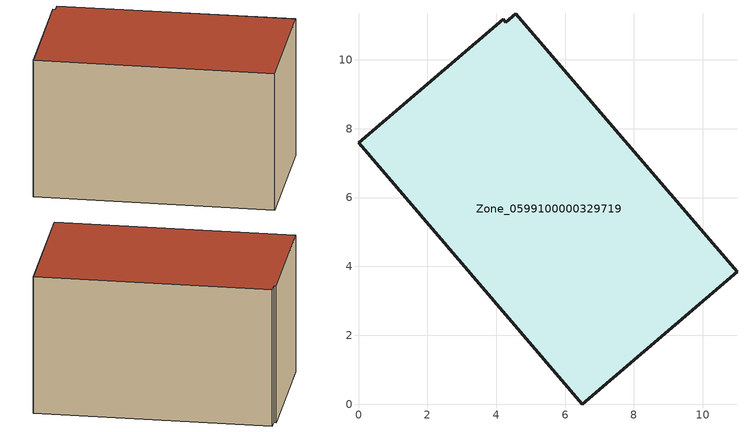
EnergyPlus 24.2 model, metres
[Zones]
Zone_0599100000329719
 floor ground (C_G): 4.28,11.09 4.57,11.34 10.99,3.84 6.49,0 0,7.59 4.2,11.18 z0
 wall outside (C_F): 6.49,0 10.99,3.84 4.57,11.34 4.28,11.09 4.2,11.18 0,7.59 6.49,0 z0:6.04
 roof outside (C_R): 4.57,11.34 4.28,11.09 4.2,11.18 0,7.59 6.49,0 10.99,3.84 z6.04
[BUILDING]
Pand.0599100000329719: North Axis=0; Terrain=City; Loads Convergence Tolerance Value=0.04; Temperature Convergence Tolerance Value=0.4; Solar Distribution=FullExterior; Maximum Number of Warmup Days=25; Minimum Number of Warmup Days=1
[Site:Location]
Rotterdam.The.Hague.AP_ZH_NLD Design_Conditions: Latitude=51.96; Longitude=4.45; Time Zone=1; Elevation=-4.5
[SITE:GROUNDTEMPERATURE:BUILDINGSURFACE]
18, 18, 18, 18, 18, 18, 18, 18, 18, 18, 18, 18
[MATERIAL] Thermal Absorptance=0.9; Solar Absorptance=0.7; Visible Absorptance=0.7
Name | Roughness | Thickness | Conductivity | Density | Specific Heat
G.TC.1975-1991 | MediumSmooth | 0.15 | 0.288461 | 540 | 1210
F.TC.1975-1991 | Rough | 0.3 | 0.230769 | 1920 | 840
R.TC.1975-1991 | MediumRough | 0.2 | 0.153846 | 1500 | 1000
[CONSTRUCTION]
C_G: G.TC.1975-1991
C_F: F.TC.1975-1991
C_R: R.TC.1975-1991
[ZONE]
Zone_0599100000329719: Type=1; Multiplier=1; Ceiling Height=Autocalculate; Volume=Autocalculate; Floor Area=autocalculate; Part of Total Floor Area=Yes
[ZONEINFILTRATION:DESIGNFLOWRATE]
Infil_Zone_0599100000329719: Zone or ZoneList or Space or SpaceList=Zone_0599100000329719; Schedule=AlwaysOn; Design Flow Rate Calculation Method=Flow/Area; Flow Rate per Floor Area=0.003; Constant Term Coefficient=1; Temperature Term Coefficient=0; Velocity Term Coefficient=0; Velocity Squared Term Coefficient=0
[HVACTEMPLATE:ZONE:IDEALLOADSAIRSYSTEM]
Zone_0599100000329719: Maximum Heating Supply Air Temperature=50; Minimum Cooling Supply Air Temperature=13; Maximum Heating Supply Air Humidity Ratio=0.0156; Minimum Cooling Supply Air Humidity Ratio=0.0077; Heating Limit=NoLimit; Cooling Limit=NoLimit; Dehumidification Control Type=ConstantSensibleHeatRatio; Cooling Sensible Heat Ratio=0.7; Dehumidification Setpoint=60; Humidification Control Type=None; Humidification Setpoint=30; Outdoor Air Method=None; Outdoor Air Flow Rate per Person=0.00944; Outdoor Air Flow Rate per Zone Floor Area=0; Outdoor Air Flow Rate per Zone=0; Demand Controlled Ventilation Type=None; Outdoor Air Economizer Type=NoEconomizer; Heat Recovery Type=None; Sensible Heat Recovery Effectiveness=0.7; Latent Heat Recovery Effectiveness=0.65
[ZONECONTROL:THERMOSTAT]
ThermostatControl_Zone_0599100000329719: Zone or ZoneList=Zone_0599100000329719; Control Type Schedule=DualSetpointControlType; Control 1=Thermostat_Zone_0599100000329719; Temperature Difference Between Cutout And Setpoint=0
[THERMOSTATSETPOINT:DUALSETPOINT]
Thermostat_Zone_0599100000329719: Heating Setpoint Temperature Schedule=HeatingSetpoint_Zone_0599100000329719; Cooling Setpoint Temperature Schedule=CoolingSetpoint_Zone_0599100000329719
[SCHEDULE:COMPACT]
HeatingSetpoint_Zone_0599100000329719: Through: 12/31, For: AllDays, Until: 24:00, 21
CoolingSetpoint_Zone_0599100000329719: Through: 12/31, For: AllDays, Until: 24:00, 24
DualSetpointControlType: Through: 12/31, For: AllDays, Until: 24:00, 4
AlwaysOn: Through: 12/31, For: AllDays, Until: 24:00, 1
